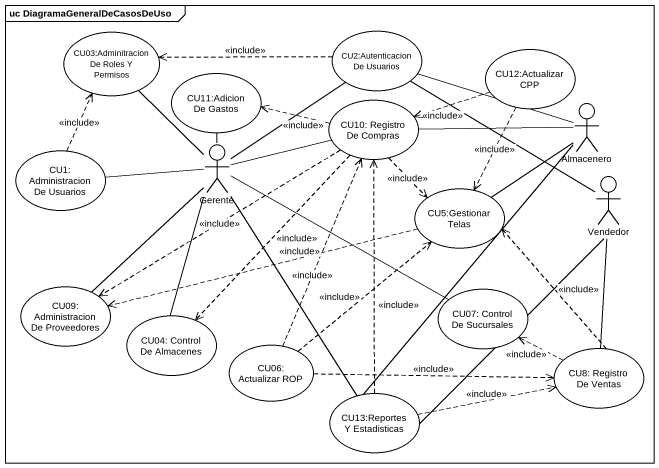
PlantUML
@startuml
mainframe uc DiagramaGeneralDeCasosDeUso
usecase "CU03:Adminitracion De Roles Y Permisos" as CU03_Adminitracion_De_Roles
usecase "CU2:Autenticacion De Usuarios" as CU2_Autenticacion_De
usecase "CU12:Actualizar CPP" as CU12_Actualizar_CPP
usecase "CU11:Adicion De Gastos" as CU11_Adicion_De_Gastos
usecase "CU10: Registro De Compras" as CU10_Registro_De_Compras
actor Almacenero
usecase "CU1: Administracion De Usuarios" as CU1_Administracion_De
actor Gerente
usecase "CU5:Gestionar Telas" as CU5_Gestionar_Telas
actor Vendedor
usecase "CU09: Administracion De Proveedores" as CU09_Administracion_De
usecase "CU04: Control De Almacenes" as CU04_Control_De_Almacenes
usecase "CU07: Control De Sucursales" as CU07_Control_De_Sucursales
usecase "CU06: Actualizar ROP" as CU06_Actualizar_ROP
usecase "CU8: Registro De Ventas" as CU8_Registro_De_Ventas
usecase "CU13:Reportes Y Estadisticas" as CU13_Reportes_Y_Estadisticas
CU2_Autenticacion_De .left.> CU03_Adminitracion_De_Roles : <<include>>
CU12_Actualizar_CPP .left.> CU10_Registro_De_Compras : <<include>>
CU12_Actualizar_CPP ..> CU5_Gestionar_Telas : <<include>>
CU10_Registro_De_Compras .left.> CU11_Adicion_De_Gastos : <<include>>
CU10_Registro_De_Compras ..> CU5_Gestionar_Telas : <<include>>
CU10_Registro_De_Compras ..> CU09_Administracion_De : <<include>>
CU10_Registro_De_Compras ..> CU04_Control_De_Almacenes : <<include>>
Almacenero -left- CU2_Autenticacion_De
Almacenero -left- CU10_Registro_De_Compras
Almacenero -- CU5_Gestionar_Telas
Almacenero -- CU13_Reportes_Y_Estadisticas
CU1_Administracion_De .up.> CU03_Adminitracion_De_Roles : <<include>>
Gerente -up- CU03_Adminitracion_De_Roles
Gerente -up- CU2_Autenticacion_De
Gerente -up- CU11_Adicion_De_Gastos
Gerente -right- CU10_Registro_De_Compras
Gerente -left- CU1_Administracion_De
Gerente -- CU09_Administracion_De
Gerente -- CU04_Control_De_Almacenes
Gerente -right- CU07_Control_De_Sucursales
Gerente -- CU13_Reportes_Y_Estadisticas
CU5_Gestionar_Telas .left.> CU09_Administracion_De : <<include>>
Vendedor -up- CU2_Autenticacion_De
Vendedor -- CU8_Registro_De_Ventas
Vendedor -- CU13_Reportes_Y_Estadisticas
CU06_Actualizar_ROP .up.> CU10_Registro_De_Compras : <<include>>
CU06_Actualizar_ROP .up.> CU5_Gestionar_Telas : <<include>>
CU06_Actualizar_ROP .right.> CU8_Registro_De_Ventas : <<include>>
CU8_Registro_De_Ventas .up.> CU5_Gestionar_Telas : <<include>>
CU8_Registro_De_Ventas .left.> CU07_Control_De_Sucursales : <<include>>
CU13_Reportes_Y_Estadisticas .up.> CU10_Registro_De_Compras : <<include>>
CU13_Reportes_Y_Estadisticas .right.> CU8_Registro_De_Ventas : <<include>>
@enduml
